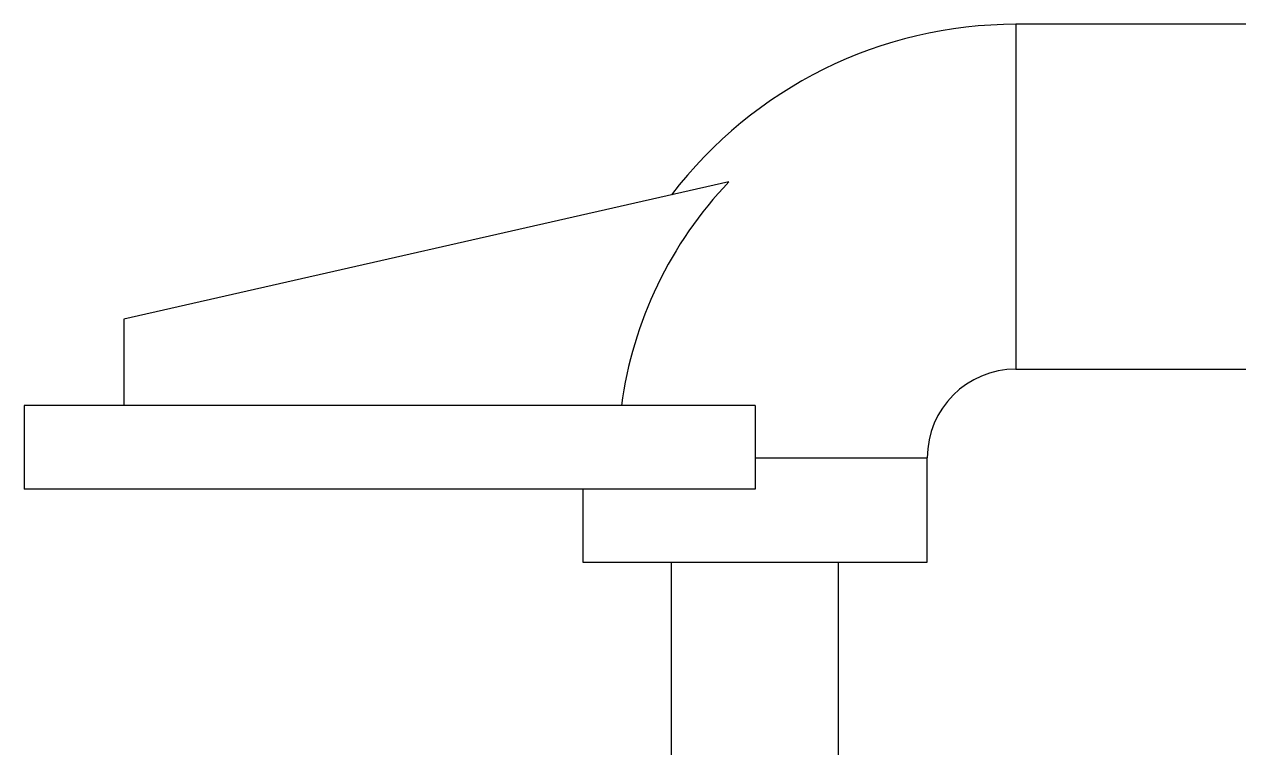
# Model space of a CAD drawing. Header units: millimetres. Extents: x 15 to 415, y 5 to 292.
# Drawn here: x 54.9 to 113, y 160.2 to 194.8 of the extents above; entities that cross this region are included whole.
import ezdxf

# ---------------------------------------------------------------- set-up
doc = ezdxf.new("R2010")
doc.units = ezdxf.units.MM
doc.linetypes.add('HIDDEN', pattern=[1.905, 1.27, -0.635])

msp = doc.modelspace()

# ---------------------------------------------------------------- linework, layer by layer
at = {"color": 7, "linetype": 'Continuous', "lineweight": 25}
for p, q in [((187.3602, 194.7786), (102.3602, 194.7786)), ((88.6117, 187.2327), (59.6283, 180.6611)), ((59.6283, 180.6611), (59.6283, 176.5286)), ((102.3602, 178.2786), (187.3602, 178.2786)), ((54.8602, 176.5286), (54.8602, 172.5286)), ((89.8602, 176.5286), (54.8602, 176.5286)), ((89.8602, 176.5286), (89.8602, 174.0286)), ((89.8602, 174.0286), (89.8602, 172.5286)), ((98.1102, 169.0286), (98.1102, 174.0286)), ((89.8602, 172.5286), (54.8602, 172.5286)), ((81.6102, 172.5286), (81.6102, 169.0286)), ((81.6102, 169.0286), (98.1102, 169.0286)), ((85.8602, 136.5286), (85.8602, 169.0286)), ((93.8602, 136.5286), (93.8602, 169.0286))]:
    msp.add_line(p, q, dxfattribs=at)
at = {"color": 8, "linetype": 'Continuous', "lineweight": 25}
for p, q in [((102.3602, 194.7786), (102.3602, 178.2786)), ((89.8602, 174.0286), (98.1102, 174.0286))]:
    msp.add_line(p, q, dxfattribs=at)
at = {"color": 7, "linetype": 'HIDDEN', "lineweight": 18}
for p, q in [((102.3602, 178.2786), (102.3602, 194.7786)), ((89.8602, 172.5286), (89.8602, 174.0286)), ((98.1102, 174.0286), (89.8602, 174.0286))]:
    msp.add_line(p, q, dxfattribs=at)
at = {"color": 7, "linetype": 'Continuous', "lineweight": 25}
for radius, start, end in [(20.75, 90, 142.672117), (19.0622, 136.156929, 172.463972), (4.25, 90, 180)]:
    msp.add_arc((102.3602, 174.0286), radius, start, end, dxfattribs=at)

doc.saveas('drawing.dxf')
